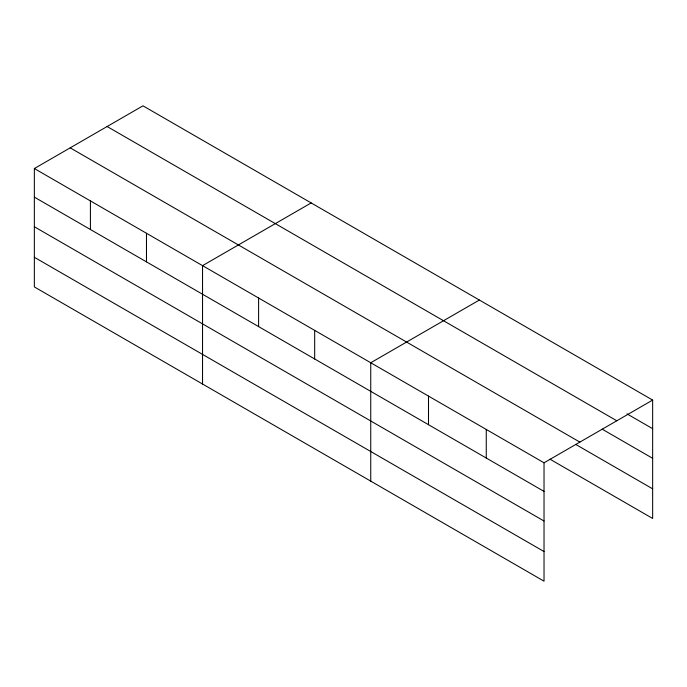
<?xml version="1.0" encoding="UTF-8"?>
<svg xmlns="http://www.w3.org/2000/svg" width="687" height="687" viewBox="0 0 687 687"><rect width="100%" height="100%" fill="white"/><g stroke="black" fill="none" stroke-linecap="round" stroke-linejoin="round"><path stroke-width="1.03" d="M34.35 168.538L544.027 462.798L544.027 581.176L34.35 286.917L34.35 168.538L142.973 105.824L652.65 400.083L652.65 518.462L549.961 459.174M311.168 202.931L202.545 265.646L202.545 384.016M479.363 300.039L370.74 362.753L370.74 481.123M544.027 462.798L652.65 400.083M626.973 413.866L652.65 428.688M107.129 126.52L616.806 420.779M602.224 429.195L652.65 458.315M70.194 147.842L579.871 442.102M575.629 444.369L652.65 488.835M34.35 197.135L544.027 491.394M34.35 226.762L544.027 521.021M34.35 257.29L544.027 551.549M486.267 429.452L486.267 458.049M428.499 396.098L428.499 424.695M314.672 330.378L314.672 358.983M258.604 298.012L258.604 326.608M146.477 233.279L146.477 261.876M90.418 200.905L90.418 229.51"/></g></svg>
